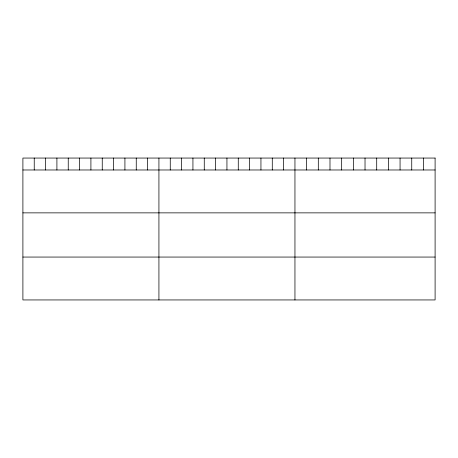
<?xml version="1.0" encoding="UTF-8"?>
<svg xmlns="http://www.w3.org/2000/svg" width="458" height="458" viewBox="0 0 458 458"><rect width="100%" height="100%" fill="white"/><g stroke="black" fill="none" stroke-linecap="round" stroke-linejoin="round"><path stroke-width="0.69" d="M22.9 169.981L435.1 169.981M22.9 212.867L435.1 212.867M22.9 257.058L435.1 257.058M423.421 158.056L423.421 169.981M411.742 158.056L411.742 169.981M400.063 158.056L400.063 169.981M388.384 158.056L388.384 169.981M376.705 158.056L376.705 169.981M365.026 158.056L365.026 169.981M353.347 158.056L353.347 169.981M341.668 158.056L341.668 169.981M329.989 158.056L329.989 169.981M318.31 158.056L318.31 169.981M306.631 158.056L306.631 169.981M294.952 158.056L294.952 299.944M283.616 158.056L283.616 169.981M272.281 158.056L272.281 169.981M260.946 158.056L260.946 169.981M249.61 158.056L249.61 169.981M238.274 158.056L238.274 169.981M226.939 158.056L226.939 169.981M215.604 158.056L215.604 169.981M204.268 158.056L204.268 169.981M192.933 158.056L192.933 169.981M181.597 158.056L181.597 169.981M170.261 158.056L170.261 169.981M158.926 158.056L158.926 299.944M147.591 158.056L147.591 169.981M136.255 158.056L136.255 169.981M124.919 158.056L124.919 169.981M113.584 158.056L113.584 169.981M102.248 158.056L102.248 169.981M90.913 158.056L90.913 169.981M79.578 158.056L79.578 169.981M68.242 158.056L68.242 169.981M56.907 158.056L56.907 169.981M45.571 158.056L45.571 169.981M34.236 158.056L34.236 169.981M435.1 158.056L22.9 158.056L22.9 299.944L435.1 299.944L435.1 158.056"/></g></svg>
